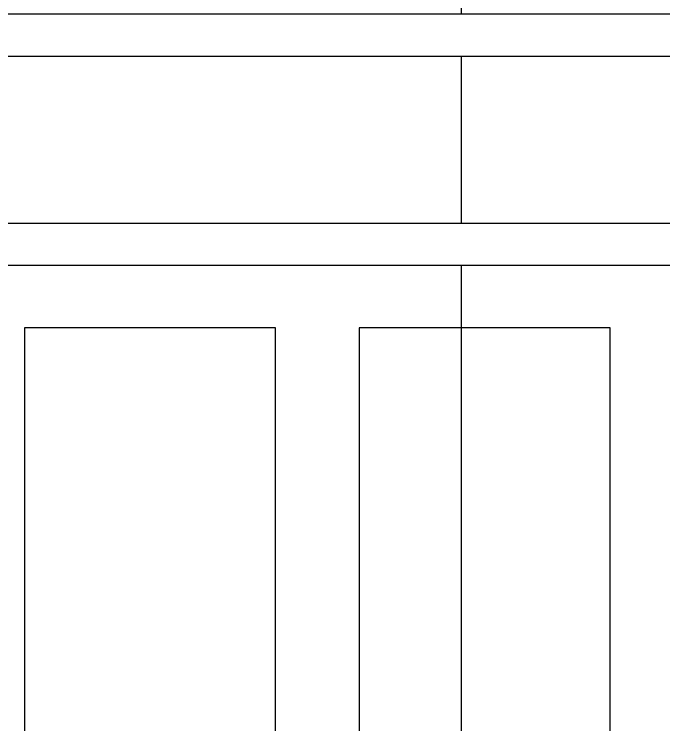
# Model space of a CAD drawing. Header units: millimetres. Extents: x -794334 to -714814, y -17806 to 22403.
# Drawn here: x -739843 to -739067, y -3271 to -2421 of the extents above; entities that cross this region are included whole.
import ezdxf
from ezdxf.xclip import XClip

# ---------------------------------------------------------------- set-up
doc = ezdxf.new("R2010")
doc.units = ezdxf.units.MM
doc.header["$XCLIPFRAME"] = 0
for name, color, linetype in [('000 - WIPEOUT', 250, 'Continuous'), ('A04_TUBE SERIES', 2, 'Continuous'), ('A11_ALU.SOLID SHEET', 2, 'Continuous')]:
    doc.layers.add(name, color=color, linetype=linetype)
doc.layers.add('A-ANNO-NOTE', color=3, linetype='Continuous', lineweight=25)

# ---------------------------------------------------------------- blocks, each defined once
blk = doc.blocks.new('*U1251')
at = {"color": 3}
for points in [[(-437.5, 4350), (437.5, 4350), (437.5, 4050), (-437.5, 4050)], [(-437.5, 3950), (437.5, 3950), (437.5, 3650), (-437.5, 3650)]]:
    blk.add_wipeout(points, dxfattribs=at).dxf.layer = '000 - WIPEOUT'
at = {"layer": 'A11_ALU.SOLID SHEET', "color": 0, "linetype": 'ByBlock'}
for points in [[(-437.5, 4050), (437.5, 4050), (437.5, 4350), (-437.5, 4350)], [(-437.5, 3650), (437.5, 3650), (437.5, 3950), (-437.5, 3950)]]:
    blk.add_lwpolyline(points, close=True, dxfattribs=at)
blk = doc.blocks.new('*U1610')
at = {"layer": 'A11_ALU.SOLID SHEET', "color": 0, "linetype": 'ByBlock', "rotation": 90}
blk.add_blockref('*U1251', (9200, -6813), dxfattribs=at)
blk = doc.blocks.new('*U1402')
blk.add_attdef('EXTR.OVL-LENGTH_', (-25, -59.09), '', height=5)
blk.add_wipeout([(-25, 25), (25, -25), (25, 11022.5), (-25, 10972.5)]).dxf.layer = '000 - WIPEOUT'
at = {"layer": 'A04_TUBE SERIES', "color": 0}
blk.add_lwpolyline([(-25, 25), (25, -25), (25, 11022.5), (-25, 10972.5)], close=True, dxfattribs=at)
blk = doc.blocks.new('*U1415')
blk.add_attdef('EXTR.OVL-LENGTH_', (-25, -59.09), '', height=5)
blk.add_wipeout([(-25, 0), (25, 0), (25, 10747.5), (-25, 10697.5)]).dxf.layer = '000 - WIPEOUT'
at = {"layer": 'A04_TUBE SERIES', "color": 0}
blk.add_lwpolyline([(-25, 0), (25, 0), (25, 10747.5), (-25, 10697.5)], close=True, dxfattribs=at)
blk = doc.blocks.new('*U1609')
at = {"layer": 'A11_ALU.SOLID SHEET', "linetype": 'ByBlock', "rotation": 270}
for name, p in [('*U1415', (1349.5, -6025.5)), ('*U1402', (1324.5, -6275.5))]:
    blk.add_blockref(name, p, dxfattribs=at)

msp = doc.modelspace()

# ---------------------------------------------------------------- block references
at = {"layer": 'A11_ALU.SOLID SHEET'}
ref = msp.add_blockref('*U1610', (-744681.24, 3579.02), dxfattribs=at)
XClip(ref).set_block_clipping_path([(-45802.4668593339, -9620.0029952967), (23702.8690583039, 10334.9999958097)])

# ---------------------------------------------------------------- next in the draw order: linework, layer by layer
at = {"layer": 'A-ANNO-NOTE'}
msp.add_line((-739309.53, -2006.81), (-739310.03, -11249.33), dxfattribs=at)

# ---------------------------------------------------------------- next in the draw order: block references
ref = msp.add_blockref('*U1609', (-744681.24, 3579.02))
XClip(ref).set_block_clipping_path([(-45802.4668593339, -9620.0029952967), (23702.8690583039, 10334.9999958097)])

doc.saveas('drawing.dxf')
